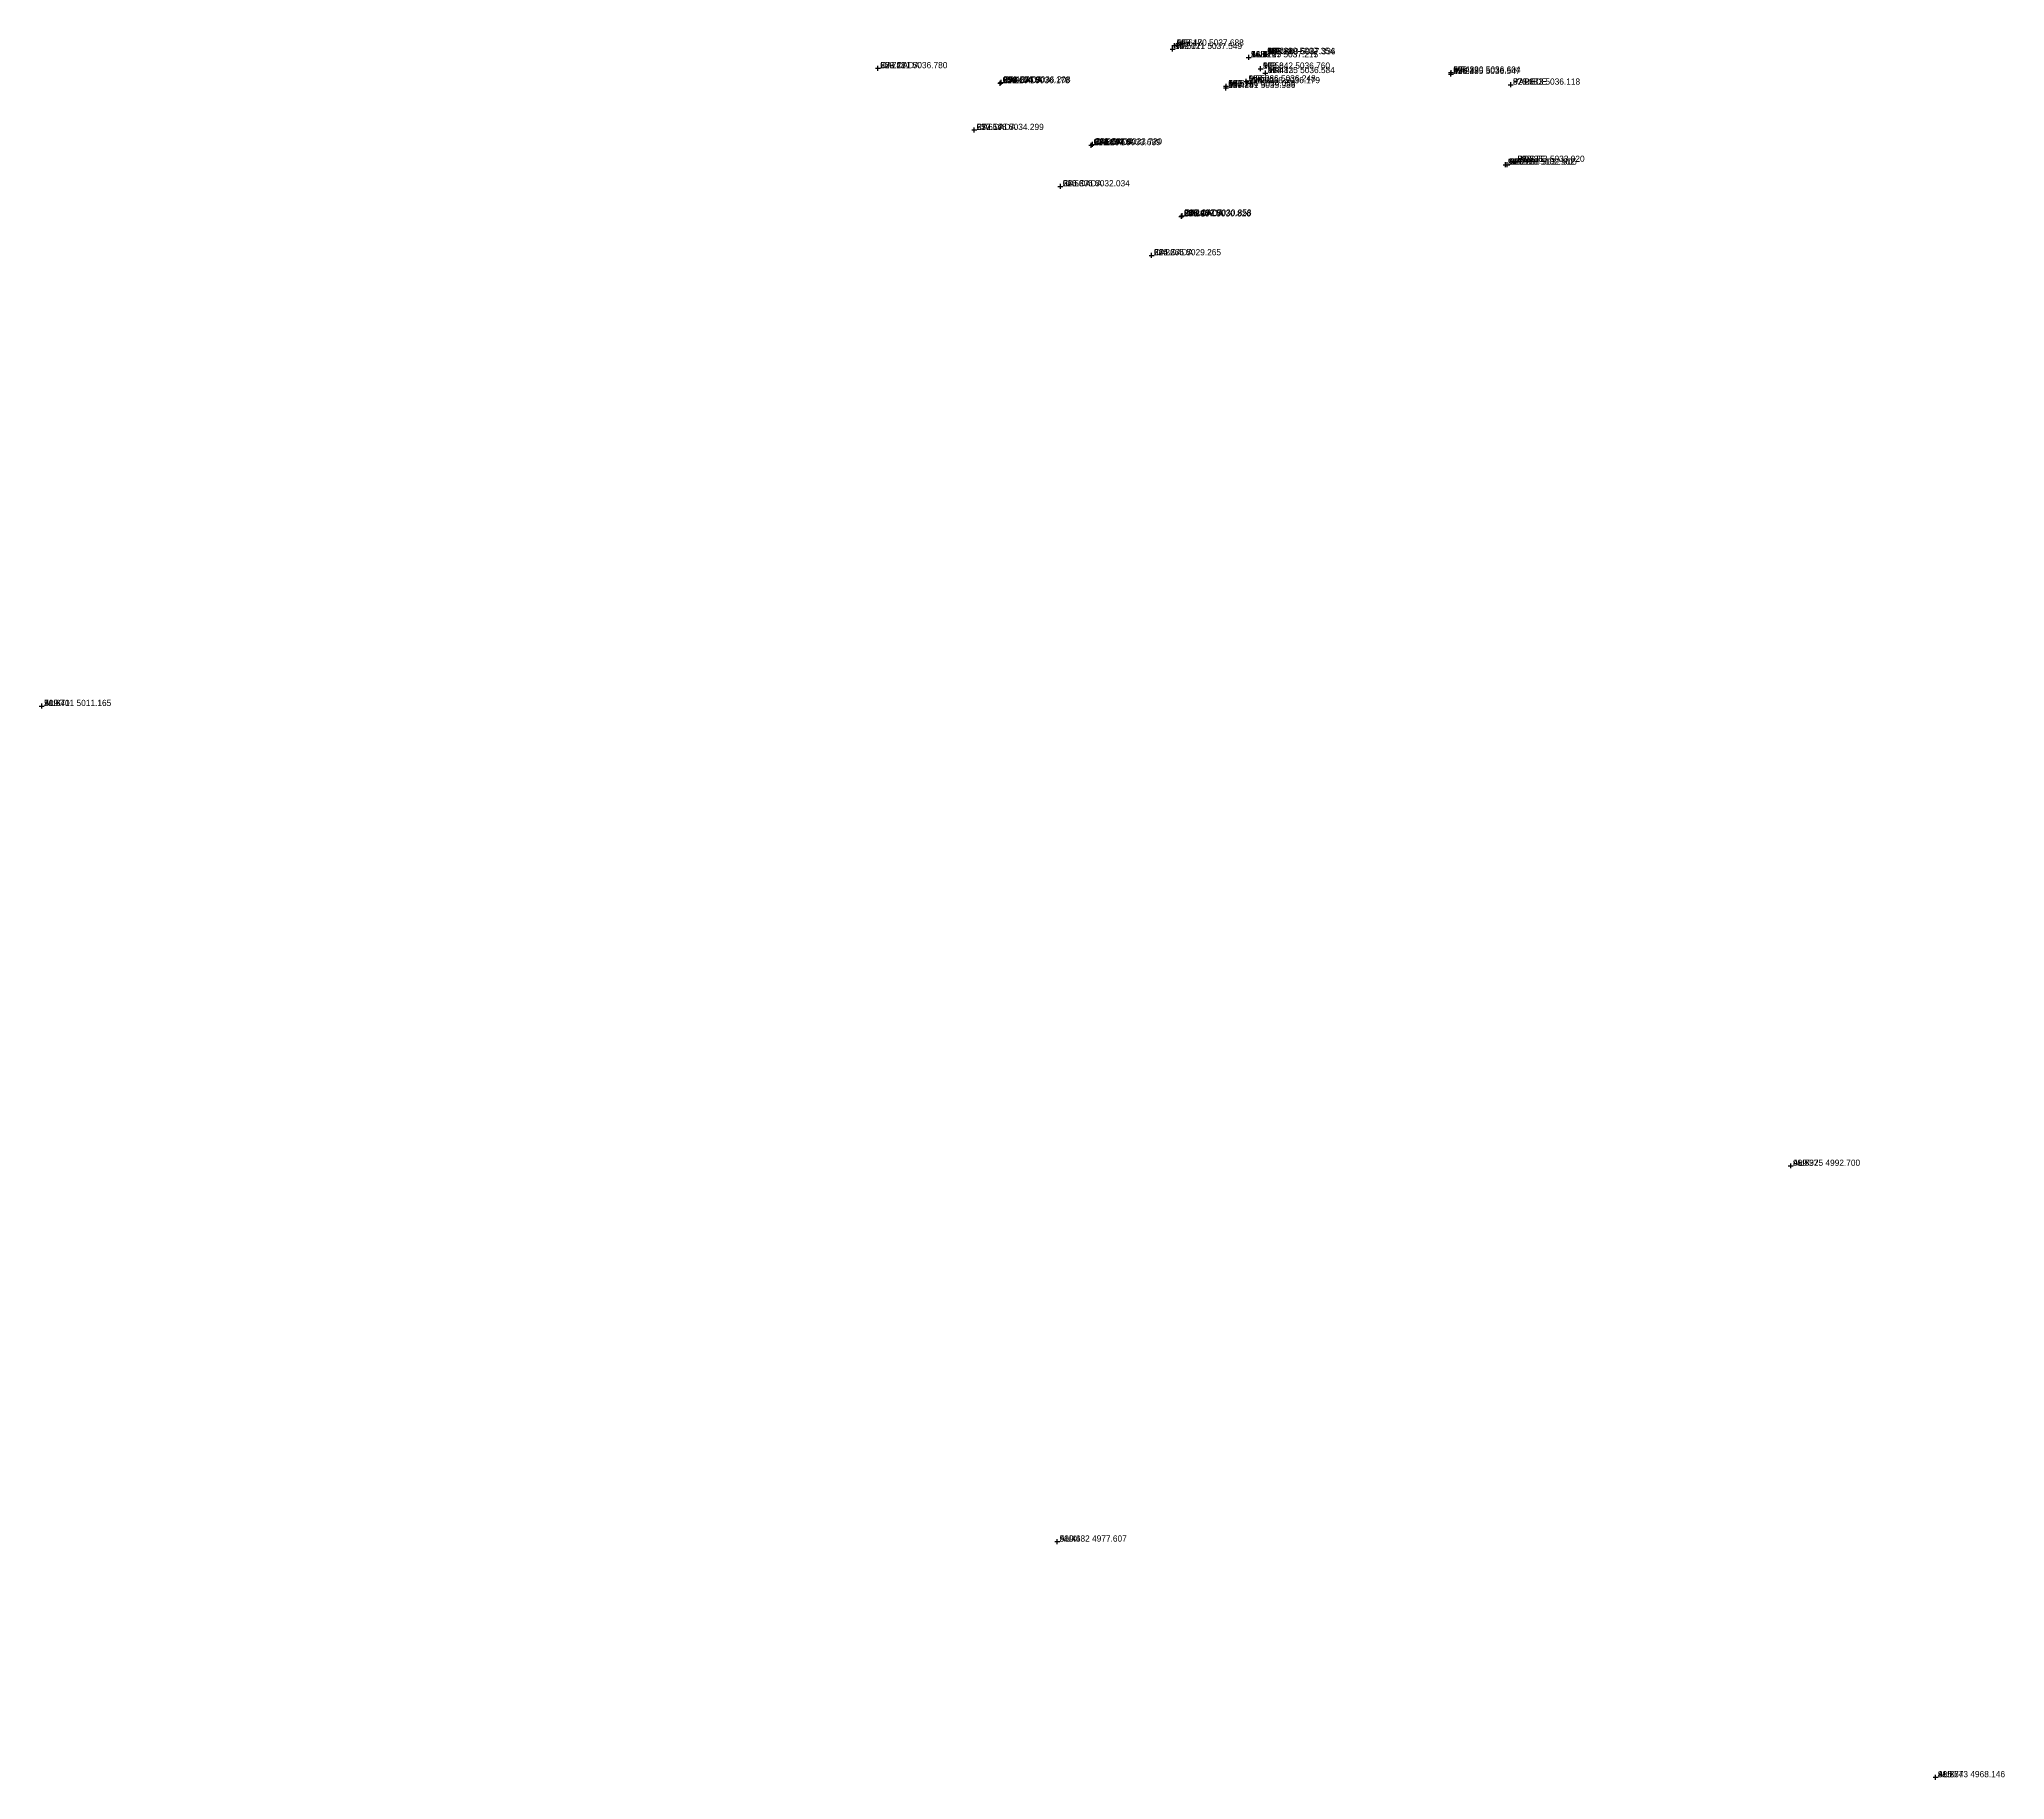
# Model space of a CAD drawing. Extents: x 914 to 999, y 4968 to 5108.
# Drawn here: x 919.6 to 998.5, y 4968 to 5037.9 of the extents above; entities that cross this region are included whole.
import ezdxf

# ---------------------------------------------------------------- set-up
doc = ezdxf.new("R2010")
doc.units = 0
doc.linetypes.add('1', pattern=[0])
doc.layers.get('0').update_dxf_attribs({"linetype": '1'})
doc.styles.add('STD', font='txt')

# ---------------------------------------------------------------- blocks, each defined once
blk = doc.blocks.new('CROSS')
at = {"color": 0}
for p, q in [((-50, 0), (50, 0)), ((0, -50), (0, 50))]:
    blk.add_line(p, q, dxfattribs=at)

msp = doc.modelspace()

# ---------------------------------------------------------------- block references
at = {"layer": 'POINT', "color": 2, "xscale": 0.002, "yscale": 0.002, "zscale": 0.002}
for p in [(965.1108, 5037.5488, 52.5019), (965.1798, 5037.688, 52.6467), (968.1646, 5037.2172, 54.5207), (968.1666, 5037.2151, 52.6216), (968.8186, 5037.3541, 52.5877), (968.8602, 5037.3356, 52.4291), (953.2811, 5036.7798, 52.7414), (968.6419, 5036.7604, 52.5839), (968.8353, 5036.5838, 52.4121), (976.285, 5036.547, 52.2466), (976.2897, 5036.6035, 52.4394), (958.194, 5036.1776, 52.6187), (958.2262, 5036.2076, 52.4546), (967.251, 5035.9861, 52.4136), (967.2562, 5036.0577, 52.5736), (968.0663, 5036.2482, 52.5828), (968.2385, 5036.1789, 52.4084), (978.6835, 5036.1184, 52.2978), (957.1483, 5034.2993, 52.6592), (961.8467, 5033.6891, 52.518), (961.8954, 5033.7197, 52.3082), (978.4777, 5032.902, 52.0119), (978.548, 5032.9045, 52.22), (978.8634, 5033.0202, 52.2253), (960.6051, 5032.0341, 52.5298), (965.467, 5030.8265, 52.3336), (965.4917, 5030.8576, 52.1431), (964.2653, 5029.2649, 52.3664), (919.7114, 5011.1652, 50.6395), (989.9249, 4992.6996, 49.5374), (960.4822, 4977.6069, 50.4679), (995.7427, 4968.1461, 46.8673)]:
    msp.add_blockref('CROSS', p, dxfattribs=at)

# ---------------------------------------------------------------- texts
at = {"layer": 'CO_ORDS', "color": 3, "style": 'STD'}
for s, p in [(' 965.111 5037.549', (965.1108, 5037.5488, 52.5019)), (' 965.180 5037.688', (965.1798, 5037.688, 52.6467)), (' 968.165 5037.217', (968.1646, 5037.2172, 54.5207)), (' 968.167 5037.215', (968.1666, 5037.2151, 52.6216)), (' 968.819 5037.354', (968.8186, 5037.3541, 52.5877)), (' 968.860 5037.336', (968.8602, 5037.3356, 52.4291)), (' 953.281 5036.780', (953.2811, 5036.7798, 52.7414)), (' 968.642 5036.760', (968.6419, 5036.7604, 52.5839)), (' 968.835 5036.584', (968.8353, 5036.5838, 52.4121)), (' 976.285 5036.547', (976.285, 5036.547, 52.2466)), (' 976.290 5036.604', (976.2897, 5036.6035, 52.4394)), (' 958.194 5036.178', (958.194, 5036.1776, 52.6187)), (' 958.226 5036.208', (958.2262, 5036.2076, 52.4546)), (' 967.251 5035.986', (967.251, 5035.9861, 52.4136)), (' 967.256 5036.058', (967.2562, 5036.0577, 52.5736)), (' 968.066 5036.248', (968.0663, 5036.2482, 52.5828)), (' 968.238 5036.179', (968.2385, 5036.1789, 52.4084)), (' 978.683 5036.118', (978.6835, 5036.1184, 52.2978)), (' 957.148 5034.299', (957.1483, 5034.2993, 52.6592)), (' 961.847 5033.689', (961.8467, 5033.6891, 52.518)), (' 961.895 5033.720', (961.8954, 5033.7197, 52.3082)), (' 978.478 5032.902', (978.4777, 5032.902, 52.0119)), (' 978.548 5032.905', (978.548, 5032.9045, 52.22)), (' 978.863 5033.020', (978.8634, 5033.0202, 52.2253)), (' 960.605 5032.034', (960.6051, 5032.0341, 52.5298)), (' 965.467 5030.826', (965.467, 5030.8265, 52.3336)), (' 965.492 5030.858', (965.4917, 5030.8576, 52.1431)), (' 964.265 5029.265', (964.2653, 5029.2649, 52.3664)), (' 919.711 5011.165', (919.7114, 5011.1652, 50.6395)), (' 989.925 4992.700', (989.9249, 4992.6996, 49.5374)), (' 960.482 4977.607', (960.4822, 4977.6069, 50.4679)), (' 995.743 4968.146', (995.7427, 4968.1461, 46.8673))]:
    msp.add_text(s, height=0.25, dxfattribs=at).set_placement(p)
at = {"layer": 'CODE', "color": 3, "style": 'STD'}
for s, p in [(' MF', (965.1108, 5037.5488, 52.5019)), (' MF', (965.1798, 5037.688, 52.6467)), (' AUX', (968.1646, 5037.2172, 54.5207)), (' AUX', (968.1666, 5037.2151, 52.6216)), (' MF', (968.8186, 5037.3541, 52.5877)), (' MF', (968.8602, 5037.3356, 52.4291)), (' CALCADA', (953.2811, 5036.7798, 52.7414)), (' MF', (968.6419, 5036.7604, 52.5839)), (' MF', (968.8353, 5036.5838, 52.4121)), (' MF', (976.285, 5036.547, 52.2466)), (' MF', (976.2897, 5036.6035, 52.4394)), (' CALCADA', (958.194, 5036.1776, 52.6187)), (' CALCADA', (958.2262, 5036.2076, 52.4546)), (' MF', (967.251, 5035.9861, 52.4136)), (' MF', (967.2562, 5036.0577, 52.5736)), (' MF', (968.0663, 5036.2482, 52.5828)), (' MF', (968.2385, 5036.1789, 52.4084)), (' PAREDE', (978.6835, 5036.1184, 52.2978)), (' CALCADA', (957.1483, 5034.2993, 52.6592)), (' CALCADA', (961.8467, 5033.6891, 52.518)), (' CALCADA', (961.8954, 5033.7197, 52.3082)), (' MF', (978.4777, 5032.902, 52.0119)), (' MF', (978.548, 5032.9045, 52.22)), (' POSTE', (978.8634, 5033.0202, 52.2253)), (' CALCADA', (960.6051, 5032.0341, 52.5298)), (' CALCADA', (965.467, 5030.8265, 52.3336)), (' CALCADA', (965.4917, 5030.8576, 52.1431)), (' CALCADA', (964.2653, 5029.2649, 52.3664)), (' AUX', (919.7114, 5011.1652, 50.6395)), (' AUX', (989.9249, 4992.6996, 49.5374)), (' AUX', (960.4822, 4977.6069, 50.4679)), (' AUX', (995.7427, 4968.1461, 46.8673))]:
    msp.add_text(s, height=0.25, dxfattribs=at).set_placement(p)
at = {"layer": 'HEIGHT', "color": 3, "style": 'STD'}
for s, p in [(' 52.502', (965.1108, 5037.5488, 52.5019)), (' 52.647', (965.1798, 5037.688, 52.6467)), (' 54.521', (968.1646, 5037.2172, 54.5207)), (' 52.622', (968.1666, 5037.2151, 52.6216)), (' 52.588', (968.8186, 5037.3541, 52.5877)), (' 52.429', (968.8602, 5037.3356, 52.4291)), (' 52.741', (953.2811, 5036.7798, 52.7414)), (' 52.584', (968.6419, 5036.7604, 52.5839)), (' 52.412', (968.8353, 5036.5838, 52.4121)), (' 52.247', (976.285, 5036.547, 52.2466)), (' 52.439', (976.2897, 5036.6035, 52.4394)), (' 52.619', (958.194, 5036.1776, 52.6187)), (' 52.455', (958.2262, 5036.2076, 52.4546)), (' 52.414', (967.251, 5035.9861, 52.4136)), (' 52.574', (967.2562, 5036.0577, 52.5736)), (' 52.583', (968.0663, 5036.2482, 52.5828)), (' 52.408', (968.2385, 5036.1789, 52.4084)), (' 52.298', (978.6835, 5036.1184, 52.2978)), (' 52.659', (957.1483, 5034.2993, 52.6592)), (' 52.518', (961.8467, 5033.6891, 52.518)), (' 52.308', (961.8954, 5033.7197, 52.3082)), (' 52.012', (978.4777, 5032.902, 52.0119)), (' 52.220', (978.548, 5032.9045, 52.22)), (' 52.225', (978.8634, 5033.0202, 52.2253)), (' 52.530', (960.6051, 5032.0341, 52.5298)), (' 52.334', (965.467, 5030.8265, 52.3336)), (' 52.143', (965.4917, 5030.8576, 52.1431)), (' 52.366', (964.2653, 5029.2649, 52.3664)), (' 50.640', (919.7114, 5011.1652, 50.6395)), (' 49.537', (989.9249, 4992.6996, 49.5374)), (' 50.468', (960.4822, 4977.6069, 50.4679)), (' 46.867', (995.7427, 4968.1461, 46.8673))]:
    msp.add_text(s, height=0.25, dxfattribs=at).set_placement(p)
at = {"layer": 'PT_ID', "color": 3, "style": 'STD'}
for s, p in [(' 142', (965.1108, 5037.5488, 52.5019)), (' 143', (965.1798, 5037.688, 52.6467)), (' 1', (968.1646, 5037.2172, 54.5207)), (' 1A', (968.1666, 5037.2151, 52.6216)), (' 117', (968.8186, 5037.3541, 52.5877)), (' 116', (968.8602, 5037.3356, 52.4291)), (' 209', (953.2811, 5036.7798, 52.7414)), (' 115', (968.6419, 5036.7604, 52.5839)), (' 114', (968.8353, 5036.5838, 52.4121)), (' 29', (976.285, 5036.547, 52.2466)), (' 30', (976.2897, 5036.6035, 52.4394)), (' 211', (958.194, 5036.1776, 52.6187)), (' 212', (958.2262, 5036.2076, 52.4546)), (' 140', (967.251, 5035.9861, 52.4136)), (' 141', (967.2562, 5036.0577, 52.5736)), (' 139', (968.0663, 5036.2482, 52.5828)), (' 138', (968.2385, 5036.1789, 52.4084)), (' 8', (978.6835, 5036.1184, 52.2978)), (' 210', (957.1483, 5034.2993, 52.6592)), (' 214', (961.8467, 5033.6891, 52.518)), (' 213', (961.8954, 5033.7197, 52.3082)), (' 27', (978.4777, 5032.902, 52.0119)), (' 28', (978.548, 5032.9045, 52.22)), (' 26', (978.8634, 5033.0202, 52.2253)), (' 215', (960.6051, 5032.0341, 52.5298)), (' 217', (965.467, 5030.8265, 52.3336)), (' 218', (965.4917, 5030.8576, 52.1431)), (' 216', (964.2653, 5029.2649, 52.3664)), (' 7', (919.7114, 5011.1652, 50.6395)), (' 4', (989.9249, 4992.6996, 49.5374)), (' 5', (960.4822, 4977.6069, 50.4679)), (' 3', (995.7427, 4968.1461, 46.8673))]:
    msp.add_text(s, height=0.25, dxfattribs=at).set_placement(p)

doc.saveas('drawing.dxf')
